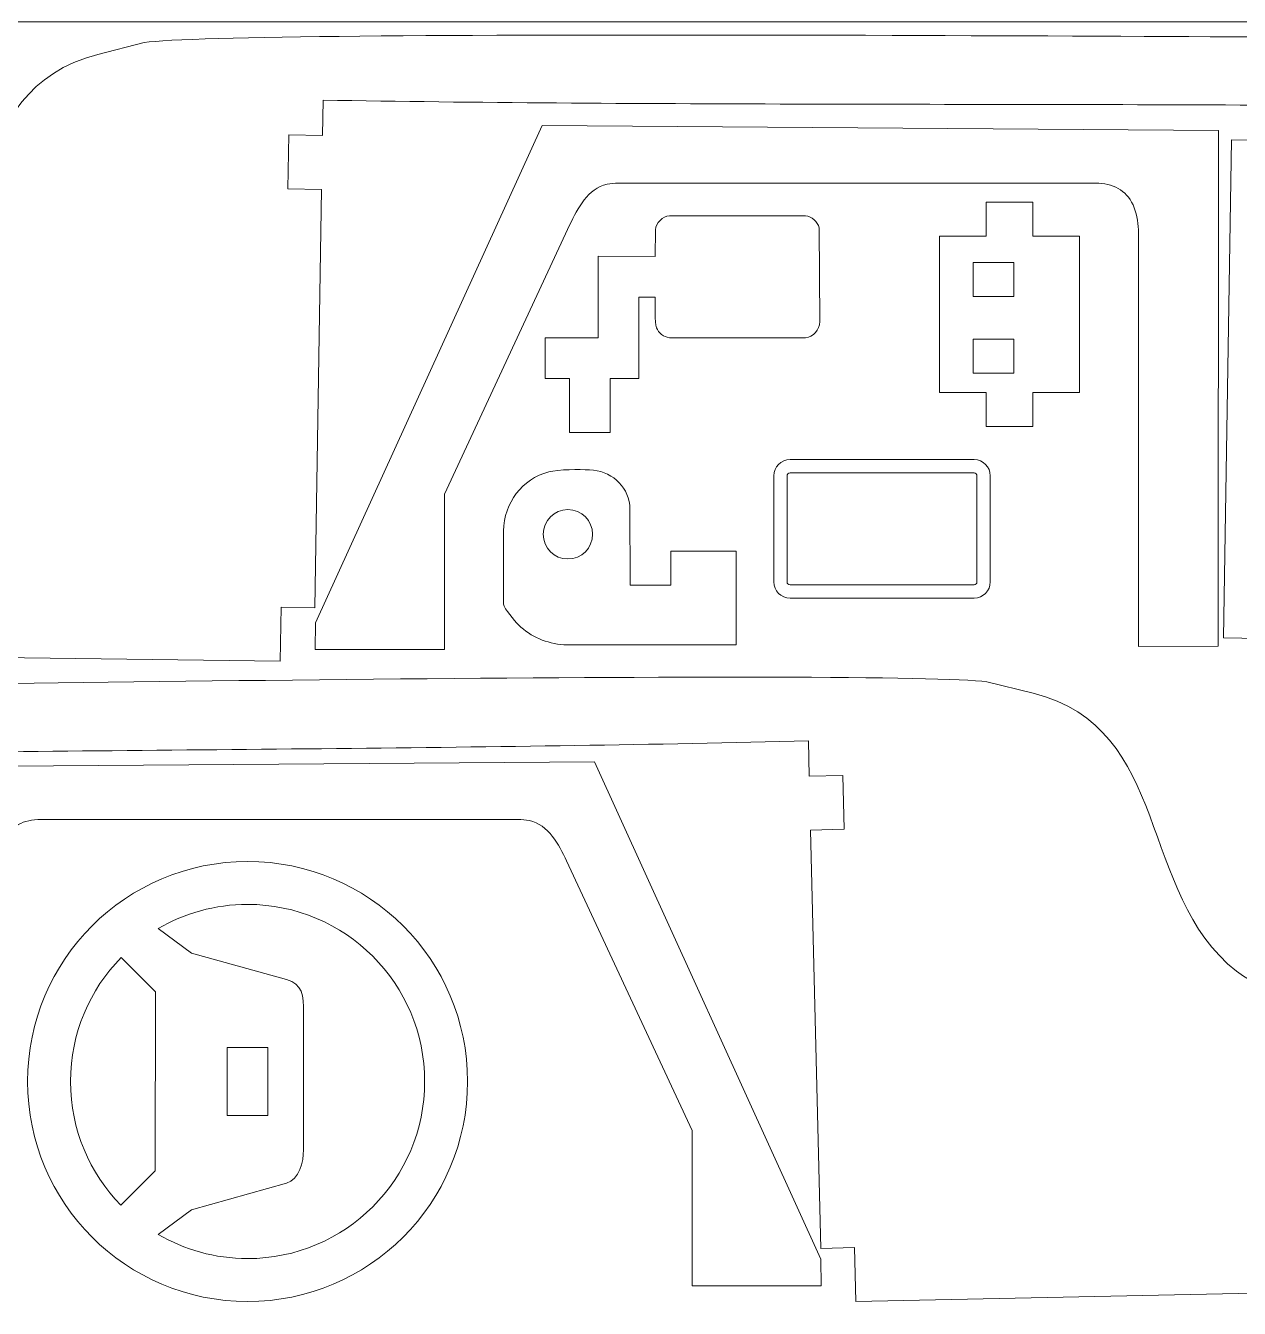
# Model space of a CAD drawing. Header units: centimetres. Extents: x -37.7 to 20.3, y -13.5 to 74.5.
# Drawn here: x 1.8 to 10.91, y 20.8 to 30.44 of the extents above; entities that cross this region are included whole.
import ezdxf

# ---------------------------------------------------------------- set-up
doc = ezdxf.new("R2010")
doc.units = ezdxf.units.CM
doc.header["$MEASUREMENT"] = 0
doc.layers.add('Camada 1', color=7, linetype='Continuous')

msp = doc.modelspace()

# ---------------------------------------------------------------- linework, layer by layer
at = {"layer": 'Camada 1', "color": 175, "lineweight": 20}
msp.add_open_spline([(-8.66006, -13.0371), (-8.66006, -13.3121), (-8.43505, -13.5371), (-8.16006, -13.5371), (-8.16006, -13.5371), (-8.16006, -13.5371), (19.83995, -13.5371), (19.83995, -13.5371), (19.83995, -13.5371), (20.11494, -13.5371), (20.33994, -13.3121), (20.33994, -13.0371), (20.33994, -13.0371), (20.33994, -13.0371), (20.33994, 29.96291), (20.33994, 29.96291), (20.33994, 29.96291), (20.33994, 30.23792), (20.11494, 30.46292), (19.83995, 30.46292), (19.83995, 30.46292), (19.83995, 30.46292), (-8.16006, 30.46292), (-8.16006, 30.46292), (-8.16006, 30.46292), (-8.43505, 30.46292), (-8.66006, 30.23792), (-8.66006, 29.96291)], degree=3, knots=[0, 0, 0, 0, 0.125, 0.125, 0.125, 0.125, 0.25, 0.25, 0.25, 0.25, 0.375, 0.375, 0.375, 0.375, 0.5, 0.5, 0.5, 0.5, 0.625, 0.625, 0.625, 0.625, 0.75, 0.75, 0.75, 0.75, 1, 1, 1, 1], dxfattribs=at)
at = {"layer": 'Camada 1', "lineweight": 9}
for points, knots in [([(11.81187, 25.57552), (11.81187, 25.57552), (11.73122, 24.19719), (11.73122, 24.19719), (11.73122, 24.19719), (11.73122, 24.19719), (11.53785, 23.84146), (11.53785, 23.84146), (11.53785, 23.84146), (11.53785, 23.84146), (11.31554, 23.9623), (11.31554, 23.9623), (11.31554, 23.9623), (11.31554, 23.9623), (11.50891, 24.31803), (11.50891, 24.31803), (11.50891, 24.31803), (11.50891, 24.31803), (11.28659, 24.43887), (11.28659, 24.43887), (11.28659, 24.43887), (11.28659, 24.43887), (11.30161, 25.58243), (11.30161, 25.58243), (11.30161, 25.58243), (11.30161, 25.58243), (11.06629, 25.58561), (11.06629, 25.58561), (11.06629, 25.58561), (11.06629, 25.58561), (11.06958, 25.8321), (11.06958, 25.8321), (11.06958, 25.8321), (11.06958, 25.8321), (10.79372, 25.8367), (10.79372, 25.8367), (10.79372, 25.8367), (10.79372, 25.8367), (10.85501, 29.57863), (10.85501, 29.57863), (10.85501, 29.57863), (10.85501, 29.57863), (11.133, 29.57401), (11.133, 29.57401), (11.133, 29.57401), (11.133, 29.57401), (11.13738, 29.8378), (11.13738, 29.8378), (11.13738, 29.8378), (8.81763, 29.84999), (6.32953, 29.83576), (4.03109, 29.87563), (4.03109, 29.87563), (4.03109, 29.87563), (4.02672, 29.60996), (4.02672, 29.60996), (4.02672, 29.60996), (4.02672, 29.60996), (3.77372, 29.61411), (3.77372, 29.61411), (3.77372, 29.61411), (3.77372, 29.61411), (3.76705, 29.20928), (3.76705, 29.20928), (3.76705, 29.20928), (3.76705, 29.20928), (4.02005, 29.20509), (4.02005, 29.20509), (4.02005, 29.20509), (4.02005, 29.20509), (3.96804, 26.06289), (3.96804, 26.06289), (3.96804, 26.06289), (3.96804, 26.06289), (3.71503, 26.06708), (3.71503, 26.06708), (3.71503, 26.06708), (3.71503, 26.06708), (3.70834, 25.66291), (3.70834, 25.66291), (3.70834, 25.66291), (3.70834, 25.66291), (-6.46866, 25.79428), (-6.46866, 25.79428), (-6.46866, 25.79428), (-6.43463, 27.19503), (-6.42061, 28.61667), (-6.39841, 30.01976), (-6.39841, 30.01976), (-6.15872, 30.05591), (-5.02435, 30.19153), (-4.88119, 30.18279), (-4.88119, 30.18279), (-3.95779, 30.1264), (-4.44177, 29.38707), (-3.75576, 28.44967), (-3.75576, 28.44967), (-3.28688, 27.80898), (-2.69517, 27.8467), (-1.9288, 27.81101), (-1.9288, 27.81101), (-1.27666, 27.78065), (0.30221, 27.69842), (0.82886, 28.11938), (0.82886, 28.11938), (1.57026, 28.71199), (1.29694, 29.9521), (2.34033, 30.21941), (2.34033, 30.21941), (2.34033, 30.21941), (2.68761, 30.30839), (2.68761, 30.30839), (2.68761, 30.30839), (3.36838, 30.40752), (11.10248, 30.34658), (12.25161, 30.34401), (12.25161, 30.34401), (12.38129, 30.34372), (12.29202, 30.27988), (12.40333, 30.27017), (12.40333, 30.27017), (13.16022, 30.20407), (13.09279, 29.24076), (13.41453, 28.59965), (13.41453, 28.59965), (13.62226, 28.18571), (13.91775, 27.82906), (14.37487, 27.69838), (14.37487, 27.69838), (14.91124, 27.54504), (17.3188, 27.42032), (18.01993, 27.67963), (18.01993, 27.67963), (18.95853, 28.02675), (19.0038, 28.95917), (19.15289, 29.15329), (19.15289, 29.15329), (19.33702, 29.39304), (20.08168, 29.68057), (20.14632, 29.14035), (20.14632, 29.14035), (20.16985, 28.94377), (20.19151, 26.35844), (20.15203, 26.21227), (20.15203, 26.21227), (20.0451, 25.81636), (19.64996, 25.58369), (19.2565, 25.48905), (19.2565, 25.48905), (19.2565, 25.48905), (19.09201, 25.47692), (19.09201, 25.47692), (19.09201, 25.47692), (19.09201, 25.47692), (11.81187, 25.57552), (11.81187, 25.57552)], [0, 0, 0, 0, 0.025, 0.025, 0.025, 0.025, 0.05, 0.05, 0.05, 0.05, 0.075, 0.075, 0.075, 0.075, 0.1, 0.1, 0.1, 0.1, 0.125, 0.125, 0.125, 0.125, 0.15, 0.15, 0.15, 0.15, 0.175, 0.175, 0.175, 0.175, 0.2, 0.2, 0.2, 0.2, 0.225, 0.225, 0.225, 0.225, 0.25, 0.25, 0.25, 0.25, 0.275, 0.275, 0.275, 0.275, 0.3, 0.3, 0.3, 0.3, 0.325, 0.325, 0.325, 0.325, 0.35, 0.35, 0.35, 0.35, 0.375, 0.375, 0.375, 0.375, 0.4, 0.4, 0.4, 0.4, 0.425, 0.425, 0.425, 0.425, 0.45, 0.45, 0.45, 0.45, 0.475, 0.475, 0.475, 0.475, 0.5, 0.5, 0.5, 0.5, 0.525, 0.525, 0.525, 0.525, 0.55, 0.55, 0.55, 0.55, 0.575, 0.575, 0.575, 0.575, 0.6, 0.6, 0.6, 0.6, 0.625, 0.625, 0.625, 0.625, 0.65, 0.65, 0.65, 0.65, 0.675, 0.675, 0.675, 0.675, 0.7, 0.7, 0.7, 0.7, 0.725, 0.725, 0.725, 0.725, 0.75, 0.75, 0.75, 0.75, 0.775, 0.775, 0.775, 0.775, 0.8, 0.8, 0.8, 0.8, 0.825, 0.825, 0.825, 0.825, 0.85, 0.85, 0.85, 0.85, 0.875, 0.875, 0.875, 0.875, 0.9, 0.9, 0.9, 0.9, 0.925, 0.925, 0.925, 0.925, 0.95, 0.95, 0.95, 0.95, 1, 1, 1, 1]), ([(4.94188, 26.91667), (4.94188, 26.91667), (5.88543, 28.94101), (5.88543, 28.94101), (5.88543, 28.94101), (5.94339, 29.06232), (6.02, 29.21275), (6.16451, 29.2444), (6.16451, 29.2444), (6.16451, 29.2444), (6.22823, 29.25104), (6.22823, 29.25104), (6.22823, 29.25104), (6.22823, 29.25104), (9.85712, 29.25104), (9.85712, 29.25104), (9.85712, 29.25104), (9.98557, 29.24503), (10.07584, 29.18885), (10.1244, 29.06665), (10.1244, 29.06665), (10.14704, 29.00968), (10.15503, 28.94039), (10.15665, 28.87949), (10.15665, 28.87949), (10.15665, 28.87949), (10.15665, 25.77129), (10.15665, 25.77129), (10.15665, 25.77129), (10.15665, 25.77129), (10.75399, 25.77348), (10.75399, 25.77348), (10.75399, 25.77348), (10.75399, 25.77348), (10.7575, 29.64713), (10.7575, 29.64713), (10.7575, 29.64713), (10.7575, 29.64713), (5.67641, 29.68467), (5.67641, 29.68467), (5.67641, 29.68467), (5.67641, 29.68467), (3.97487, 25.9492), (3.97487, 25.9492), (3.97487, 25.9492), (3.97487, 25.9492), (3.97284, 25.74856), (3.97284, 25.74856), (3.97284, 25.74856), (3.97284, 25.74856), (4.94188, 25.75012), (4.94188, 25.75012), (4.94188, 25.75012), (4.94188, 25.75012), (4.94188, 26.91667), (4.94188, 26.91667)], [0, 0, 0, 0, 0.0666667, 0.0666667, 0.0666667, 0.0666667, 0.1333333, 0.1333333, 0.1333333, 0.1333333, 0.2, 0.2, 0.2, 0.2, 0.2666667, 0.2666667, 0.2666667, 0.2666667, 0.3333333, 0.3333333, 0.3333333, 0.3333333, 0.4, 0.4, 0.4, 0.4, 0.4666667, 0.4666667, 0.4666667, 0.4666667, 0.5333333, 0.5333333, 0.5333333, 0.5333333, 0.6, 0.6, 0.6, 0.6, 0.6666667, 0.6666667, 0.6666667, 0.6666667, 0.7333333, 0.7333333, 0.7333333, 0.7333333, 0.8, 0.8, 0.8, 0.8, 0.8666667, 0.8666667, 0.8666667, 0.8666667, 1, 1, 1, 1]), ([(9.01126, 28.85386), (9.01126, 28.85386), (8.66025, 28.85386), (8.66025, 28.85386), (8.66025, 28.85386), (8.66025, 28.85386), (8.66025, 27.68081), (8.66025, 27.68081), (8.66025, 27.68081), (8.66025, 27.68081), (9.01126, 27.68081), (9.01126, 27.68081), (9.01126, 27.68081), (9.01126, 27.68081), (9.01126, 27.4258), (9.01126, 27.4258), (9.01126, 27.4258), (9.01126, 27.4258), (9.36227, 27.4258), (9.36227, 27.4258), (9.36227, 27.4258), (9.36227, 27.4258), (9.36227, 27.68081), (9.36227, 27.68081), (9.36227, 27.68081), (9.36227, 27.68081), (9.71329, 27.68081), (9.71329, 27.68081), (9.71329, 27.68081), (9.71329, 27.68081), (9.71329, 28.85386), (9.71329, 28.85386), (9.71329, 28.85386), (9.71329, 28.85386), (9.36227, 28.85386), (9.36227, 28.85386), (9.36227, 28.85386), (9.36227, 28.85386), (9.36227, 29.10888), (9.36227, 29.10888), (9.36227, 29.10888), (9.36227, 29.10888), (9.01126, 29.10888), (9.01126, 29.10888), (9.01126, 29.10888), (9.01126, 29.10888), (9.01126, 28.85386), (9.01126, 28.85386)], [0, 0, 0, 0, 0.0769231, 0.0769231, 0.0769231, 0.0769231, 0.1538462, 0.1538462, 0.1538462, 0.1538462, 0.2307692, 0.2307692, 0.2307692, 0.2307692, 0.3076923, 0.3076923, 0.3076923, 0.3076923, 0.3846154, 0.3846154, 0.3846154, 0.3846154, 0.4615385, 0.4615385, 0.4615385, 0.4615385, 0.5384615, 0.5384615, 0.5384615, 0.5384615, 0.6153846, 0.6153846, 0.6153846, 0.6153846, 0.6923077, 0.6923077, 0.6923077, 0.6923077, 0.7692308, 0.7692308, 0.7692308, 0.7692308, 0.8461538, 0.8461538, 0.8461538, 0.8461538, 1, 1, 1, 1]), ([(6.18819, 27.78484), (6.18819, 27.78484), (6.40295, 27.78472), (6.40295, 27.78472), (6.40295, 27.78472), (6.40295, 27.78472), (6.4033, 28.39666), (6.4033, 28.39666), (6.4033, 28.39666), (6.4033, 28.39666), (6.52569, 28.39659), (6.52569, 28.39659), (6.52569, 28.39659), (6.52595, 28.34118), (6.51939, 28.20359), (6.53487, 28.16617), (6.53487, 28.16617), (6.55102, 28.12712), (6.59082, 28.09568), (6.63193, 28.09161), (6.63193, 28.09161), (6.63193, 28.09161), (7.65523, 28.09102), (7.65523, 28.09102), (7.65523, 28.09102), (7.71291, 28.09666), (7.7596, 28.14822), (7.76171, 28.2123), (7.76171, 28.2123), (7.76171, 28.2123), (7.75794, 28.91711), (7.75794, 28.91711), (7.75794, 28.91711), (7.74544, 28.96389), (7.70236, 29.00223), (7.65575, 29.00684), (7.65575, 29.00684), (7.65575, 29.00684), (6.63245, 29.00742), (6.63245, 29.00742), (6.63245, 29.00742), (6.58042, 29.00233), (6.53235, 28.9544), (6.52702, 28.90212), (6.52702, 28.90212), (6.52702, 28.90212), (6.52587, 28.70256), (6.52587, 28.70256), (6.52587, 28.70256), (6.52587, 28.70256), (6.09751, 28.70281), (6.09751, 28.70281), (6.09751, 28.70281), (6.09751, 28.70281), (6.09716, 28.09086), (6.09716, 28.09086), (6.09716, 28.09086), (6.09716, 28.09086), (5.69882, 28.09109), (5.69882, 28.09109), (5.69882, 28.09109), (5.69882, 28.09109), (5.69864, 27.78512), (5.69864, 27.78512), (5.69864, 27.78512), (5.69864, 27.78512), (5.88223, 27.78501), (5.88223, 27.78501), (5.88223, 27.78501), (5.88223, 27.78501), (5.882, 27.37845), (5.882, 27.37845), (5.882, 27.37845), (5.882, 27.37845), (6.18797, 27.37828), (6.18797, 27.37828), (6.18797, 27.37828), (6.18797, 27.37828), (6.18819, 27.78484), (6.18819, 27.78484)], [0, 0, 0, 0, 0.047619, 0.047619, 0.047619, 0.047619, 0.0952381, 0.0952381, 0.0952381, 0.0952381, 0.1428571, 0.1428571, 0.1428571, 0.1428571, 0.1904762, 0.1904762, 0.1904762, 0.1904762, 0.2380952, 0.2380952, 0.2380952, 0.2380952, 0.2857143, 0.2857143, 0.2857143, 0.2857143, 0.3333333, 0.3333333, 0.3333333, 0.3333333, 0.3809524, 0.3809524, 0.3809524, 0.3809524, 0.4285714, 0.4285714, 0.4285714, 0.4285714, 0.4761905, 0.4761905, 0.4761905, 0.4761905, 0.5238095, 0.5238095, 0.5238095, 0.5238095, 0.5714286, 0.5714286, 0.5714286, 0.5714286, 0.6190476, 0.6190476, 0.6190476, 0.6190476, 0.6666667, 0.6666667, 0.6666667, 0.6666667, 0.7142857, 0.7142857, 0.7142857, 0.7142857, 0.7619048, 0.7619048, 0.7619048, 0.7619048, 0.8095238, 0.8095238, 0.8095238, 0.8095238, 0.8571429, 0.8571429, 0.8571429, 0.8571429, 0.9047619, 0.9047619, 0.9047619, 0.9047619, 1, 1, 1, 1]), ([(8.91325, 28.65685), (8.91325, 28.65685), (8.91325, 28.40185), (8.91325, 28.40185), (8.91325, 28.40185), (8.91325, 28.40185), (9.21927, 28.40185), (9.21927, 28.40185), (9.21927, 28.40185), (9.21927, 28.40185), (9.21927, 28.65685), (9.21927, 28.65685), (9.21927, 28.65685), (9.21927, 28.65685), (8.91325, 28.65685), (8.91325, 28.65685)], [0, 0, 0, 0, 0.2, 0.2, 0.2, 0.2, 0.4, 0.4, 0.4, 0.4, 0.6, 0.6, 0.6, 0.6, 1, 1, 1, 1]), ([(8.91325, 28.07983), (8.91325, 28.07983), (8.91325, 27.82482), (8.91325, 27.82482), (8.91325, 27.82482), (8.91325, 27.82482), (9.21927, 27.82482), (9.21927, 27.82482), (9.21927, 27.82482), (9.21927, 27.82482), (9.21927, 28.07983), (9.21927, 28.07983), (9.21927, 28.07983), (9.21927, 28.07983), (8.91325, 28.07983), (8.91325, 28.07983)], [0, 0, 0, 0, 0.2, 0.2, 0.2, 0.2, 0.4, 0.4, 0.4, 0.4, 0.6, 0.6, 0.6, 0.6, 1, 1, 1, 1]), ([(5.84058, 25.7835), (5.84058, 25.7835), (7.13354, 25.7835), (7.13354, 25.7835), (7.13354, 25.7835), (7.13354, 25.7835), (7.13354, 26.48723), (7.13354, 26.48723), (7.13354, 26.48723), (7.13354, 26.48723), (6.64398, 26.48723), (6.64398, 26.48723), (6.64398, 26.48723), (6.64398, 26.48723), (6.64398, 26.23226), (6.64398, 26.23226), (6.64398, 26.23226), (6.64398, 26.23226), (6.33801, 26.23226), (6.33801, 26.23226), (6.33801, 26.23226), (6.33801, 26.23226), (6.33539, 26.83314), (6.33539, 26.83314), (6.33539, 26.83314), (6.31542, 26.98492), (6.19054, 27.09398), (6.03205, 27.09917), (6.03205, 27.09917), (5.95627, 27.10165), (5.80316, 27.1043), (5.72578, 27.08363), (5.72578, 27.08363), (5.52345, 27.02959), (5.39252, 26.8533), (5.38565, 26.64022), (5.38565, 26.64022), (5.38565, 26.64022), (5.38565, 26.08947), (5.38565, 26.08947), (5.38565, 26.08947), (5.3938, 26.05746), (5.46701, 25.96524), (5.49778, 25.9356), (5.49778, 25.9356), (5.59706, 25.83998), (5.7068, 25.79858), (5.84058, 25.7835)], [0, 0, 0, 0, 0.0769231, 0.0769231, 0.0769231, 0.0769231, 0.1538462, 0.1538462, 0.1538462, 0.1538462, 0.2307692, 0.2307692, 0.2307692, 0.2307692, 0.3076923, 0.3076923, 0.3076923, 0.3076923, 0.3846154, 0.3846154, 0.3846154, 0.3846154, 0.4615385, 0.4615385, 0.4615385, 0.4615385, 0.5384615, 0.5384615, 0.5384615, 0.5384615, 0.6153846, 0.6153846, 0.6153846, 0.6153846, 0.6923077, 0.6923077, 0.6923077, 0.6923077, 0.7692308, 0.7692308, 0.7692308, 0.7692308, 0.8461538, 0.8461538, 0.8461538, 0.8461538, 1, 1, 1, 1]), ([(5.8701, 26.80048), (5.97255, 26.80048), (6.0556, 26.71743), (6.0556, 26.61498), (6.0556, 26.61498), (6.0556, 26.51253), (5.97255, 26.42948), (5.8701, 26.42948), (5.8701, 26.42948), (5.76765, 26.42948), (5.6846, 26.51253), (5.6846, 26.61498), (5.6846, 26.61498), (5.6846, 26.71743), (5.76765, 26.80048), (5.8701, 26.80048)], [0, 0, 0, 0, 0.2, 0.2, 0.2, 0.2, 0.4, 0.4, 0.4, 0.4, 0.6, 0.6, 0.6, 0.6, 1, 1, 1, 1]), ([(-0.07, 20.70151), (-0.07, 20.70151), (0.02165, 19.32387), (0.02165, 19.32387), (0.02165, 19.32387), (0.02165, 19.32387), (0.21786, 18.9697), (0.21786, 18.9697), (0.21786, 18.9697), (0.21786, 18.9697), (0.4392, 19.09231), (0.4392, 19.09231), (0.4392, 19.09231), (0.4392, 19.09231), (0.24299, 19.44648), (0.24299, 19.44648), (0.24299, 19.44648), (0.24299, 19.44648), (0.46433, 19.56909), (0.46433, 19.56909), (0.46433, 19.56909), (0.46433, 19.56909), (0.44019, 20.71249), (0.44019, 20.71249), (0.44019, 20.71249), (0.44019, 20.71249), (0.67547, 20.71755), (0.67547, 20.71755), (0.67547, 20.71755), (0.67547, 20.71755), (0.67022, 20.96401), (0.67022, 20.96401), (0.67022, 20.96401), (0.67022, 20.96401), (0.94603, 20.97081), (0.94603, 20.97081), (0.94603, 20.97081), (0.94603, 20.97081), (0.85488, 24.71214), (0.85488, 24.71214), (0.85488, 24.71214), (0.85488, 24.71214), (0.57693, 24.7053), (0.57693, 24.7053), (0.57693, 24.7053), (0.57693, 24.7053), (0.57044, 24.96904), (0.57044, 24.96904), (0.57044, 24.96904), (2.89003, 24.99974), (5.37816, 25.00538), (7.67621, 25.0636), (7.67621, 25.0636), (7.67621, 25.0636), (7.68269, 24.79796), (7.68269, 24.79796), (7.68269, 24.79796), (7.68269, 24.79796), (7.93566, 24.80414), (7.93566, 24.80414), (7.93566, 24.80414), (7.93566, 24.80414), (7.94556, 24.39937), (7.94556, 24.39937), (7.94556, 24.39937), (7.94556, 24.39937), (7.6926, 24.39317), (7.6926, 24.39317), (7.6926, 24.39317), (7.6926, 24.39317), (7.76969, 21.25148), (7.76969, 21.25148), (7.76969, 21.25148), (7.76969, 21.25148), (8.02266, 21.25769), (8.02266, 21.25769), (8.02266, 21.25769), (8.02266, 21.25769), (8.03257, 20.85359), (8.03257, 20.85359), (8.03257, 20.85359), (8.03257, 20.85359), (18.2082, 21.06619), (18.2082, 21.06619), (18.2082, 21.06619), (18.16299, 22.46662), (18.13762, 23.8881), (18.10423, 25.29097), (18.10423, 25.29097), (17.86425, 25.32521), (16.72884, 25.45177), (16.58576, 25.44189), (16.58576, 25.44189), (15.66284, 25.37812), (16.1527, 24.64268), (15.47419, 23.69983), (15.47419, 23.69983), (15.01044, 23.05542), (14.41845, 23.08841), (13.65239, 23.04661), (13.65239, 23.04661), (13.00052, 23.01105), (11.42235, 22.91622), (10.89236, 23.33296), (10.89236, 23.33296), (10.14625, 23.91964), (10.40967, 25.16189), (9.36417, 25.42086), (9.36417, 25.42086), (9.36417, 25.42086), (9.01619, 25.50707), (9.01619, 25.50707), (9.01619, 25.50707), (8.33465, 25.60076), (0.60129, 25.47808), (-0.54779, 25.46635), (-0.54779, 25.46635), (-0.67747, 25.46502), (-0.58769, 25.4019), (-0.69891, 25.3913), (-0.69891, 25.3913), (-1.45525, 25.31916), (-1.38013, 24.35641), (-1.69674, 23.71276), (-1.69674, 23.71276), (-1.90116, 23.29717), (-2.1938, 22.93818), (-2.64986, 22.80384), (-2.64986, 22.80384), (-3.185, 22.64623), (-5.59148, 22.5023), (-6.29466, 22.756), (-6.29466, 22.756), (-7.236, 23.09562), (-7.28871, 24.02765), (-7.43935, 24.22057), (-7.43935, 24.22057), (-7.62538, 24.45884), (-8.37232, 24.74042), (-8.43264, 24.19971), (-8.43264, 24.19971), (-8.4546, 24.00295), (-8.45562, 21.41752), (-8.41498, 21.27167), (-8.41498, 21.27167), (-8.30489, 20.87662), (-7.9079, 20.64712), (-7.5137, 20.55562), (-7.5137, 20.55562), (-7.5137, 20.55562), (-7.34912, 20.54481), (-7.34912, 20.54481), (-7.34912, 20.54481), (-7.34912, 20.54481), (-0.07, 20.70151), (-0.07, 20.70151)], [0, 0, 0, 0, 0.025, 0.025, 0.025, 0.025, 0.05, 0.05, 0.05, 0.05, 0.075, 0.075, 0.075, 0.075, 0.1, 0.1, 0.1, 0.1, 0.125, 0.125, 0.125, 0.125, 0.15, 0.15, 0.15, 0.15, 0.175, 0.175, 0.175, 0.175, 0.2, 0.2, 0.2, 0.2, 0.225, 0.225, 0.225, 0.225, 0.25, 0.25, 0.25, 0.25, 0.275, 0.275, 0.275, 0.275, 0.3, 0.3, 0.3, 0.3, 0.325, 0.325, 0.325, 0.325, 0.35, 0.35, 0.35, 0.35, 0.375, 0.375, 0.375, 0.375, 0.4, 0.4, 0.4, 0.4, 0.425, 0.425, 0.425, 0.425, 0.45, 0.45, 0.45, 0.45, 0.475, 0.475, 0.475, 0.475, 0.5, 0.5, 0.5, 0.5, 0.525, 0.525, 0.525, 0.525, 0.55, 0.55, 0.55, 0.55, 0.575, 0.575, 0.575, 0.575, 0.6, 0.6, 0.6, 0.6, 0.625, 0.625, 0.625, 0.625, 0.65, 0.65, 0.65, 0.65, 0.675, 0.675, 0.675, 0.675, 0.7, 0.7, 0.7, 0.7, 0.725, 0.725, 0.725, 0.725, 0.75, 0.75, 0.75, 0.75, 0.775, 0.775, 0.775, 0.775, 0.8, 0.8, 0.8, 0.8, 0.825, 0.825, 0.825, 0.825, 0.85, 0.85, 0.85, 0.85, 0.875, 0.875, 0.875, 0.875, 0.9, 0.9, 0.9, 0.9, 0.925, 0.925, 0.925, 0.925, 0.95, 0.95, 0.95, 0.95, 1, 1, 1, 1]), ([(6.80351, 22.1381), (6.80351, 22.1381), (5.85996, 24.16244), (5.85996, 24.16244), (5.85996, 24.16244), (5.802, 24.28375), (5.72539, 24.43418), (5.58088, 24.46583), (5.58088, 24.46583), (5.58088, 24.46583), (5.51716, 24.47247), (5.51716, 24.47247), (5.51716, 24.47247), (5.51716, 24.47247), (1.88827, 24.47247), (1.88827, 24.47247), (1.88827, 24.47247), (1.75982, 24.46646), (1.66955, 24.41028), (1.62099, 24.28807), (1.62099, 24.28807), (1.59835, 24.23111), (1.59036, 24.16182), (1.58874, 24.10092), (1.58874, 24.10092), (1.58874, 24.10092), (1.58874, 20.99272), (1.58874, 20.99272), (1.58874, 20.99272), (1.58874, 20.99272), (0.9914, 20.99491), (0.9914, 20.99491), (0.9914, 20.99491), (0.9914, 20.99491), (0.98789, 24.86856), (0.98789, 24.86856), (0.98789, 24.86856), (0.98789, 24.86856), (6.06898, 24.9061), (6.06898, 24.9061), (6.06898, 24.9061), (6.06898, 24.9061), (7.77052, 21.17062), (7.77052, 21.17062), (7.77052, 21.17062), (7.77052, 21.17062), (7.77255, 20.96998), (7.77255, 20.96998), (7.77255, 20.96998), (7.77255, 20.96998), (6.80351, 20.97155), (6.80351, 20.97155), (6.80351, 20.97155), (6.80351, 20.97155), (6.80351, 22.1381), (6.80351, 22.1381)], [0, 0, 0, 0, 0.0666667, 0.0666667, 0.0666667, 0.0666667, 0.1333333, 0.1333333, 0.1333333, 0.1333333, 0.2, 0.2, 0.2, 0.2, 0.2666667, 0.2666667, 0.2666667, 0.2666667, 0.3333333, 0.3333333, 0.3333333, 0.3333333, 0.4, 0.4, 0.4, 0.4, 0.4666667, 0.4666667, 0.4666667, 0.4666667, 0.5333333, 0.5333333, 0.5333333, 0.5333333, 0.6, 0.6, 0.6, 0.6, 0.6666667, 0.6666667, 0.6666667, 0.6666667, 0.7333333, 0.7333333, 0.7333333, 0.7333333, 0.8, 0.8, 0.8, 0.8, 0.8666667, 0.8666667, 0.8666667, 0.8666667, 1, 1, 1, 1])]:
    msp.add_open_spline(points, degree=3, knots=knots, dxfattribs=at)
at = {"layer": 'Camada 1', "color": 250, "lineweight": 9}
for points, knots in [([(7.53831, 27.17553), (7.53831, 27.17553), (8.92111, 27.17553), (8.92111, 27.17553), (8.92111, 27.17553), (8.98808, 27.17553), (9.04287, 27.12074), (9.04287, 27.05377), (9.04287, 27.05377), (9.04287, 27.05377), (9.04287, 26.25742), (9.04287, 26.25742), (9.04287, 26.25742), (9.04287, 26.19045), (8.98808, 26.13566), (8.92111, 26.13566), (8.92111, 26.13566), (8.92111, 26.13566), (7.53831, 26.13566), (7.53831, 26.13566), (7.53831, 26.13566), (7.47134, 26.13566), (7.41655, 26.19045), (7.41655, 26.25742), (7.41655, 26.25742), (7.41655, 26.25742), (7.41655, 27.05377), (7.41655, 27.05377), (7.41655, 27.05377), (7.41655, 27.12074), (7.47134, 27.17553), (7.53831, 27.17553)], [0, 0, 0, 0, 0.1111111, 0.1111111, 0.1111111, 0.1111111, 0.2222222, 0.2222222, 0.2222222, 0.2222222, 0.3333333, 0.3333333, 0.3333333, 0.3333333, 0.4444444, 0.4444444, 0.4444444, 0.4444444, 0.5555556, 0.5555556, 0.5555556, 0.5555556, 0.6666667, 0.6666667, 0.6666667, 0.6666667, 0.7777778, 0.7777778, 0.7777778, 0.7777778, 1, 1, 1, 1]), ([(3.46396, 24.1576), (4.37664, 24.1576), (5.11652, 23.41772), (5.11652, 22.50504), (5.11652, 22.50504), (5.11652, 21.59236), (4.37664, 20.85248), (3.46396, 20.85248), (3.46396, 20.85248), (2.55128, 20.85248), (1.8114, 21.59236), (1.8114, 22.50504), (1.8114, 22.50504), (1.8114, 23.41772), (2.55128, 24.1576), (3.46396, 24.1576)], [0, 0, 0, 0, 0.2, 0.2, 0.2, 0.2, 0.4, 0.4, 0.4, 0.4, 0.6, 0.6, 0.6, 0.6, 1, 1, 1, 1]), ([(2.79211, 21.35697), (2.79211, 21.35697), (3.04295, 21.54049), (3.04295, 21.54049), (3.04295, 21.54049), (3.04295, 21.54049), (3.75599, 21.7405), (3.75599, 21.7405), (3.75599, 21.7405), (3.8545, 21.76813), (3.88399, 21.90198), (3.88399, 21.99251), (3.88399, 21.99251), (3.88399, 21.99251), (3.88399, 23.01755), (3.88399, 23.01755), (3.88399, 23.01755), (3.88399, 23.15576), (3.87757, 23.23658), (3.75599, 23.27056), (3.75599, 23.27056), (3.75599, 23.27056), (3.04396, 23.46957), (3.04396, 23.46957), (3.04396, 23.46957), (3.04396, 23.46957), (2.79335, 23.65384), (2.79335, 23.65384), (2.79335, 23.65384), (2.99023, 23.76902), (3.21939, 23.83504), (3.46396, 23.83504), (3.46396, 23.83504), (4.19849, 23.83504), (4.79396, 23.23957), (4.79396, 22.50504), (4.79396, 22.50504), (4.79396, 21.77051), (4.19849, 21.17504), (3.46396, 21.17504), (3.46396, 21.17504), (3.21887, 21.17504), (2.98926, 21.24134), (2.79211, 21.35697)], [0, 0, 0, 0, 0.0833333, 0.0833333, 0.0833333, 0.0833333, 0.1666667, 0.1666667, 0.1666667, 0.1666667, 0.25, 0.25, 0.25, 0.25, 0.3333333, 0.3333333, 0.3333333, 0.3333333, 0.4166667, 0.4166667, 0.4166667, 0.4166667, 0.5, 0.5, 0.5, 0.5, 0.5833333, 0.5833333, 0.5833333, 0.5833333, 0.6666667, 0.6666667, 0.6666667, 0.6666667, 0.75, 0.75, 0.75, 0.75, 0.8333333, 0.8333333, 0.8333333, 0.8333333, 1, 1, 1, 1]), ([(2.51381, 23.43569), (2.51381, 23.43569), (2.77194, 23.17756), (2.77194, 23.17756), (2.77194, 23.17756), (2.77194, 23.17756), (2.77095, 21.8335), (2.77095, 21.8335), (2.77095, 21.8335), (2.77095, 21.8335), (2.51284, 21.57539), (2.51284, 21.57539), (2.51284, 21.57539), (2.27844, 21.81517), (2.13396, 22.14324), (2.13396, 22.50504), (2.13396, 22.50504), (2.13396, 22.86735), (2.27884, 23.19583), (2.51381, 23.43569)], [0, 0, 0, 0, 0.1666667, 0.1666667, 0.1666667, 0.1666667, 0.3333333, 0.3333333, 0.3333333, 0.3333333, 0.5, 0.5, 0.5, 0.5, 0.6666667, 0.6666667, 0.6666667, 0.6666667, 1, 1, 1, 1]), ([(3.31096, 22.76054), (3.31096, 22.76054), (3.31096, 22.25052), (3.31096, 22.25052), (3.31096, 22.25052), (3.31096, 22.25052), (3.61697, 22.25052), (3.61697, 22.25052), (3.61697, 22.25052), (3.61697, 22.25052), (3.61697, 22.76054), (3.61697, 22.76054), (3.61697, 22.76054), (3.61697, 22.76054), (3.31096, 22.76054), (3.31096, 22.76054)], [0, 0, 0, 0, 0.2, 0.2, 0.2, 0.2, 0.4, 0.4, 0.4, 0.4, 0.6, 0.6, 0.6, 0.6, 1, 1, 1, 1])]:
    msp.add_open_spline(points, degree=3, knots=knots, dxfattribs=at)
at = {"layer": 'Camada 1', "color": 140, "lineweight": 9}
msp.add_open_spline([(7.53832, 27.07554), (7.53832, 27.07554), (8.9211, 27.07554), (8.9211, 27.07554), (8.9211, 27.07554), (8.93308, 27.07554), (8.94287, 27.06575), (8.94287, 27.05377), (8.94287, 27.05377), (8.94287, 27.05377), (8.94287, 26.25744), (8.94287, 26.25744), (8.94287, 26.25744), (8.94287, 26.24546), (8.93308, 26.23567), (8.9211, 26.23567), (8.9211, 26.23567), (8.9211, 26.23567), (7.53832, 26.23567), (7.53832, 26.23567), (7.53832, 26.23567), (7.52634, 26.23567), (7.51655, 26.24546), (7.51655, 26.25744), (7.51655, 26.25744), (7.51655, 26.25744), (7.51655, 27.05377), (7.51655, 27.05377), (7.51655, 27.05377), (7.51655, 27.06575), (7.52634, 27.07554), (7.53832, 27.07554)], degree=3, knots=[0, 0, 0, 0, 0.1111111, 0.1111111, 0.1111111, 0.1111111, 0.2222222, 0.2222222, 0.2222222, 0.2222222, 0.3333333, 0.3333333, 0.3333333, 0.3333333, 0.4444444, 0.4444444, 0.4444444, 0.4444444, 0.5555556, 0.5555556, 0.5555556, 0.5555556, 0.6666667, 0.6666667, 0.6666667, 0.6666667, 0.7777778, 0.7777778, 0.7777778, 0.7777778, 1, 1, 1, 1], dxfattribs=at)

doc.saveas('drawing.dxf')
